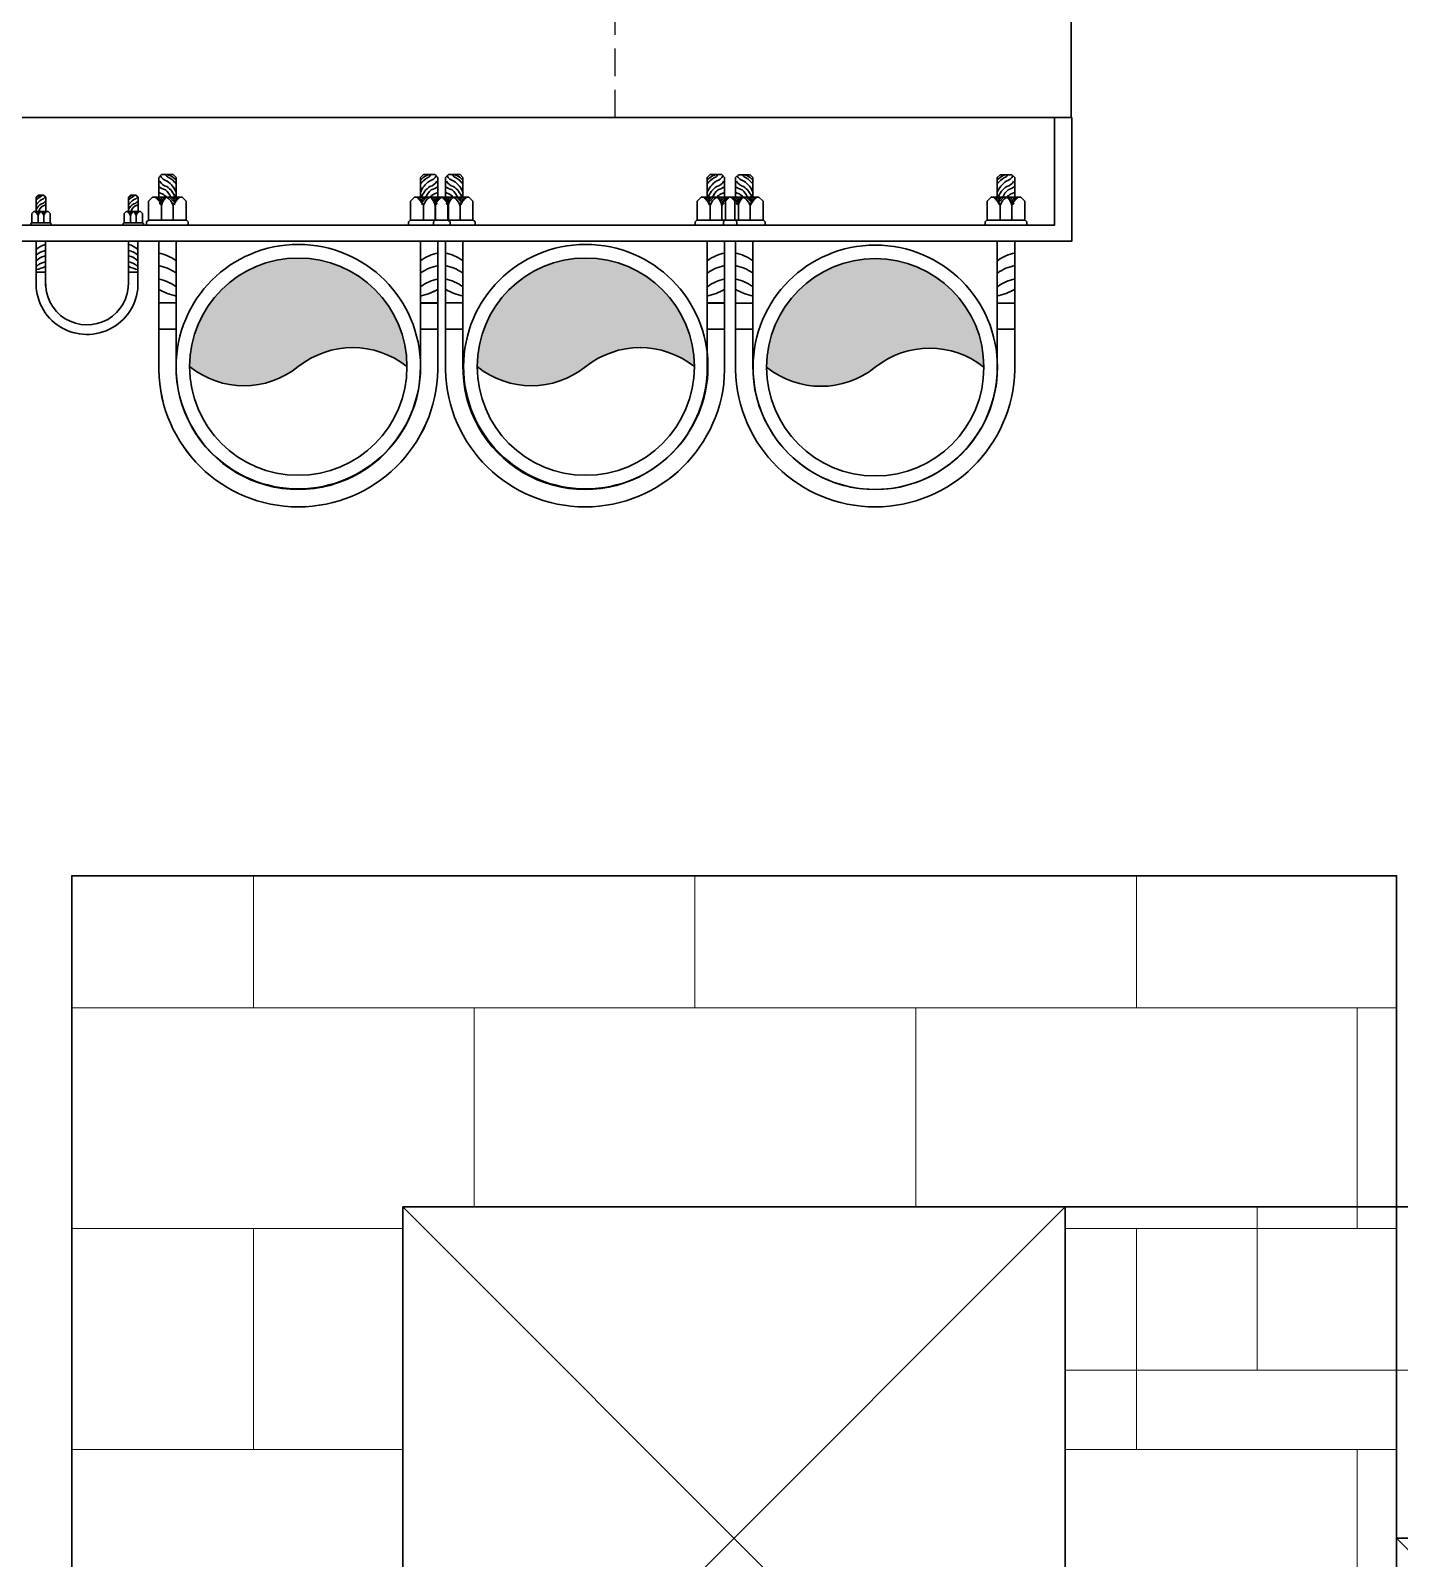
# Model space of a CAD drawing. Header units: millimetres. Extents: x 27934 to 36193, y -8056 to 1263.
# Drawn here: x 34447 to 35077, y -3505 to -2802 of the extents above; entities that cross this region are included whole.
import ezdxf

# ---------------------------------------------------------------- set-up
doc = ezdxf.new("R2010")
doc.units = ezdxf.units.MM
doc.header["$MEASUREMENT"] = 0
doc.linetypes.add('X-Type B1_lower NEW$0$HIDDENX2', pattern=[19.049999999999997, 12.7, -6.349999999999997])
for name, color, linetype in [('_ResiFSI', 190, 'Continuous'), ('BEAM', 7, 'X-Type B1_lower NEW$0$HIDDENX2'), ('WWP', 92, 'Continuous')]:
    doc.layers.add(name, color=color, linetype=linetype)
for name, color, linetype, lineweight in [('column no.', 183, 'Continuous', 13), ('SH - ANGLE SUPPORT', 7, 'Continuous', 30), ('SH - RWP', 150, 'Continuous', 0), ('SH- SWP', 1, 'Continuous', 15), ('SWP', 1, 'Continuous', 15), ('WALL', 8, 'Continuous', 30), ('WALL A', 7, 'Continuous', 5)]:
    doc.layers.add(name, color=color, linetype=linetype, lineweight=lineweight)

# ---------------------------------------------------------------- blocks, each defined once
blk = doc.blocks.new('*X189')
at = {"color": 0}
for p, q in [((113.6040440224238, 341.4692042597887), (113.7240518539459, 341.5892120913109)), ((113.7279130090329, 341.4162965511011), (114.3176786467903, 342.0060621888587)), ((113.8423566890578, 341.3539635358294), (114.318169125598, 341.8297759723697)), ((113.9481308900426, 341.2829610415177), (114.3186596044057, 341.6534897558808)), ((114.0456951115147, 341.2037485676931), (114.3191500832134, 341.4772035393919)), ((114.1352787081868, 341.1165554690687), (114.3196405620211, 341.3009173229029)), ((114.2169109186877, 341.0214109842728), (114.3201310408288, 341.1246311064139)), ((114.2904245531791, 340.9181479234677), (114.3206215196365, 340.948344889925))]:
    blk.add_line(p, q, dxfattribs=at)
blk = doc.blocks.new('TRETERTER')
at = {"layer": 'SH - ANGLE SUPPORT'}
for p, q in [((154088.2383558538, -180740.726297461), (154088.2383558539, -180743.092725369)), ((154088.5583558538, -180740.8020783689), (154088.5583558538, -180743.092725369)), ((154093.0576214922, -180740.8020783689), (154093.0576214922, -180743.092725369)), ((154093.3776214922, -180740.726297461), (154093.3776214921, -180743.092725369)), ((154088.2383558539, -180741.4749398155), (154088.5583558538, -180741.4749398155)), ((154088.2383558538, -180741.4749398155), (154088.5583558538, -180741.4749398155)), ((154093.3776214922, -180741.4749398155), (154093.0576214922, -180741.4749398155)), ((154088.5679740966, -180741.9560694411), (154088.2479740966, -180741.9560694411)), ((154088.5679740966, -180741.9560694411), (154088.2479740966, -180741.9560694411)), ((154093.0480032494, -180741.9560694411), (154093.3680032494, -180741.9560694411)), ((154088.0146912152, -180743.3876655076), (154088.0146912152, -180743.4481062724)), ((154088.7820204926, -180743.3876655076), (154088.7820204926, -180743.4481062725)), ((154092.8341866853, -180743.3876655076), (154092.8341866853, -180743.4481062725)), ((154093.6015159626, -180743.3876655076), (154093.6015159626, -180743.4481062724)), ((154088.0146912152, -180743.4481062724), (154088.0473777703, -180743.4807928276)), ((154088.7493339375, -180743.4807928276), (154088.0473777703, -180743.4807928276)), ((154088.0519421432, -180743.485675342), (154088.0519421432, -180743.8281904769)), ((154088.2905710474, -180743.4807928276), (154088.2905710474, -180743.7509832641)), ((154088.5058219783, -180743.751563047), (154088.5058219783, -180743.4807928276)), ((154088.7820204926, -180743.4481062725), (154088.744451423, -180743.485675342)), ((154088.744451423, -180743.485675342), (154088.744451423, -180743.8281904769)), ((154092.8341866853, -180743.4481062725), (154092.8717557548, -180743.485675342)), ((154092.8668732404, -180743.4807928276), (154093.5688294075, -180743.4807928276)), ((154092.8717557548, -180743.485675342), (154092.8717557548, -180743.8281904769)), ((154093.1103851995, -180743.751563047), (154093.1103851995, -180743.4807928276)), ((154093.3256361304, -180743.4807928276), (154093.3256361304, -180743.7509832641)), ((154093.5642650347, -180743.485675342), (154093.5642650347, -180743.8281904769)), ((154093.6015159626, -180743.4481062724), (154093.5688294075, -180743.4807928276)), ((154088.0519421432, -180743.8281904769), (154088.1264439992, -180743.9026923329)), ((154088.669949567, -180743.9026923329), (154088.1264439992, -180743.9026923329)), ((154088.2381967832, -180744.2663516937), (154088.2381967832, -180743.9026923329)), ((154088.5581967831, -180744.2663159005), (154088.5581967831, -180743.9026923329)), ((154088.744451423, -180743.8281904769), (154088.669949567, -180743.9026923329)), ((154092.8717557548, -180743.8281904769), (154092.9462576108, -180743.9026923329)), ((154092.9462576108, -180743.9026923329), (154093.4897631787, -180743.9026923329)), ((154093.0580103947, -180744.2663159005), (154093.0580103947, -180743.9026923329)), ((154093.3780103947, -180744.2663516937), (154093.3780103947, -180743.9026923329)), ((154093.5642650347, -180743.8281904769), (154093.4897631787, -180743.9026923329)), ((154088.2381609899, -180744.2663159005), (154088.2907837972, -180744.3189387078)), ((154088.5055739758, -180744.3189387078), (154088.2907837972, -180744.3189387078)), ((154088.5581967831, -180744.2663159005), (154088.5055739758, -180744.3189387078)), ((154093.0580103947, -180744.2663159005), (154093.1106332021, -180744.3189387078)), ((154093.1106332021, -180744.3189387078), (154093.3254233806, -180744.3189387078)), ((154093.378046188, -180744.2663159005), (154093.3254233806, -180744.3189387078))]:
    blk.add_line(p, q, dxfattribs=at)
at = {"layer": 'SH - ANGLE SUPPORT', "lineweight": 30, "ltscale": 30}
for centre, radius, start, end in [((154090.8079886731, -180740.7727785455), 2.570053173803585, 1.03628795968503, 178.9637120403146), ((154090.807988673, -180740.7727253719), 2.249999999973498, 359.1086964157733, 181.0351236707968)]:
    blk.add_arc(centre, radius, start, end, dxfattribs=at)
at = {"layer": 'SH - ANGLE SUPPORT', "extrusion": (0, 0, -1)}
for centre, major_axis, ratio, start_param, end_param in [((154088.0973403725, -180741.6298041989), (0.549993854861411, -0.549993854861411), 0.9999999996759106, 0.1632660789177474, 0.6092701062911134), ((154088.0973403725, -180741.6298041989), (0.549993854861411, -0.549993854861411), 0.9999999996759106, 0.1632660789177474, 0.6092701062911134), ((154088.7781559923, -180743.1199703323), (0.7483036439644577, -0.7483036439644576), 0.9999999996438161, 3.391710508016508, 3.722963248035298), ((154088.7781559922, -180743.1199703323), (0.7483036439644577, -0.7483036439644576), 0.9999999996438161, 3.391710508016508, 3.722963248035298), ((154089.1064153004, -180743.0369008109), (0.674373949063994, -0.674373949063993), 0.9999995311078937, 3.304858807647168, 3.314800786626883), ((154089.1064153003, -180743.0369008109), (0.674373949063994, -0.674373949063993), 0.9999995311078937, 3.304858807647168, 3.314800786626883), ((154088.0973403725, -180741.8779424272), (0.549993854861411, -0.549993854861411), 0.9999999996759106, 0.1632660789177474, 0.6092701062911134), ((154088.0973403725, -180741.8779424272), (0.549993854861411, -0.549993854861411), 0.9999999996759106, 0.1632660789177474, 0.6092701062911134), ((154089.1064153004, -180743.2850390393), (0.6743742929851421, 0.6743742929851421), 0.9999995182274329, 4.875654981974259, 4.885596952032631), ((154089.1064153003, -180743.2850390393), (0.6743742929851421, 0.6743742929851421), 0.9999995182274329, 4.875654981974259, 4.885596952032631), ((154088.0973403725, -180742.1095377948), (0.5499938549968599, 0.5499938549968602), 0.9999999998192924, 1.734062405631684, 2.180066432849109), ((154088.0973403725, -180742.1095377948), (0.5499938549968599, 0.5499938549968602), 0.9999999998192924, 1.734062405631684, 2.180066432849109), ((154089.1064153004, -180743.5166344069), (0.6743742929851421, 0.6743742929851421), 0.9999995182274329, 4.875654981974259, 4.885596952032631), ((154089.1064153003, -180743.5166344069), (0.6743742929851421, 0.6743742929851421), 0.9999995182274329, 4.875654981974259, 4.885596952032631), ((154092.8610686471, -180743.6788267255), (0.1836427452739943, 0.1836427452739944), 0.9999999999368011, 1.061026314300614, 1.819612572087615), ((154093.485176205, -180743.7297032396), (0.3174102309503291, 0.3174102309503292), 0.9999999999057578, 2.957247137292501, 3.531377346265892), ((154093.3608829634, -180743.6788267255), (0.1836427452988981, -0.1836427452988981), 0.9999999997967158, 1.317026384534139, 2.080566339229509), ((154093.4870217504, -180743.7747725207), (0.2498462547944095, 0.2498462547944096), 0.9999999997529782, 3.071035399997783, 3.556541279237201), ((154093.5780428873, -180743.5310681782), (0.3609602734330845, -0.3609602734330845), 0.9999999985248336, 1.329768372018399, 1.54079884775981), ((154093.1044032743, -180743.7212493186), (0.1574100662167231, -0.1574100662167231), 0.9999999999492623, -0.658116682002386, 0.1674448601525973), ((154093.2678807446, -180744.2046219231), (0.1705916076496874, 0.1705916076496874), 0.9999999997602936, 5.688778807250682, 5.971833700119642), ((154093.5751210993, -180743.6788267255), (0.1836427452739944, -0.1836427452739943), 0.9999999999368007, 1.321980081502176, 2.080566339289176), ((154093.4783976269, -180743.8268833413), (0.32020012842279, 0.3202001284227902), 0.9999999999894765, 2.954778906716736, 3.562597790718143), ((154093.4557501832, -180743.8303758868), (0.3609602731301515, -0.3609602731301514), 0.9999999993591623, 1.329768371849386, 1.678717008354283), ((154093.4324432741, -180743.8692472036), (0.3609602733034911, -0.3609602733034911), 0.9999999989039782, 1.329768371954896, 1.608853964501181), ((154093.1797692787, -180744.3866108441), (0.1348098848379323, -0.1348098848379323), 0.999999999983239, 4.157022774639242, 5.034816392521291), ((154093.1878794685, -180744.2849772298), (0.1344147606365146, 0.1344147606365146), 0.9999999999432047, 5.728383428853866, 6.607487426847042), ((154093.2096133056, -180744.2784771019), (0.1705916076887822, 0.1705916076887826), 0.9999999996600234, 5.688778807204156, 6.270402491439438), ((154093.1222811314, -180744.5428009485), (0.1705916081115296, -0.1705916081115296), 0.9999999983057128, 4.117982481353084, 4.309006795747404), ((154093.1574576341, -180744.360813476), (0.0704988428573968, 0.0704988428573968), 0.9999999987001684, 5.845023447389594, 6.635131607982422)]:
    blk.add_ellipse(centre, major_axis=major_axis, ratio=ratio, start_param=start_param, end_param=end_param, dxfattribs=at)
at = {"layer": 'SH - ANGLE SUPPORT'}
for centre, major_axis, ratio, start_param, end_param in [((154092.8378213538, -180743.1199703323), (-0.7483036439644577, -0.7483036439644576), 0.9999999996438161, 3.391710508016508, 3.722963248035298), ((154092.5095620457, -180743.0369008109), (-0.674373949063994, -0.674373949063993), 0.9999995311078937, 3.304858807647168, 3.314800786626883), ((154093.5186369735, -180741.6298041989), (-0.549993854861411, -0.549993854861411), 0.9999999996759106, 0.1632660789177474, 0.6092701062911134), ((154092.5095620457, -180743.2850390393), (-0.6743742929851421, 0.6743742929851421), 0.9999995182274329, 4.875654981974259, 4.885596952032631), ((154093.5186369735, -180741.8779424272), (-0.549993854861411, -0.549993854861411), 0.9999999996759106, 0.1632660789177474, 0.6092701062911134), ((154092.5095620457, -180743.5166344069), (-0.6743742929851421, 0.6743742929851421), 0.9999995182274329, 4.875654981974259, 4.885596952032631), ((154093.5186369735, -180742.1095377948), (-0.5499938549968599, 0.5499938549968602), 0.9999999998192924, 1.734062405631684, 2.180066432849109), ((154088.0410860786, -180743.6788267255), (-0.1836427452739944, -0.1836427452739943), 0.9999999999368007, 1.321980081502176, 2.080566339289176), ((154088.3483264333, -180744.2046219231), (-0.1705916076496874, 0.1705916076496874), 0.9999999997602936, 5.688778807250682, 5.971833700119642), ((154088.5118039035, -180743.7212493186), (-0.1574100662167231, -0.1574100662167231), 0.9999999999492623, -0.658116682002386, 0.1674448601525973), ((154088.0381642906, -180743.5310681782), (-0.3609602734330845, -0.3609602734330845), 0.9999999985248336, 1.329768372018399, 1.54079884775981), ((154088.1291854274, -180743.7747725207), (-0.2498462547944095, 0.2498462547944096), 0.9999999997529782, 3.071035399997783, 3.556541279237201), ((154088.1310309728, -180743.7297032396), (-0.3174102309503291, 0.3174102309503292), 0.9999999999057578, 2.957247137292501, 3.531377346265892), ((154088.2553242145, -180743.6788267255), (-0.1836427452988981, -0.1836427452988981), 0.9999999997967158, 1.317026384534139, 2.080566339229509), ((154088.7551385307, -180743.6788267255), (-0.1836427452739943, 0.1836427452739944), 0.9999999999368011, 1.061026314300614, 1.819612572087615), ((154088.4065938722, -180744.2784771019), (-0.1705916076887824, 0.1705916076887824), 0.9999999996600234, 5.688778807204156, 6.270402491439438), ((154088.4283277093, -180744.2849772298), (-0.1344147606365146, 0.1344147606365146), 0.9999999999432047, 5.728383428853866, 6.607487426847042), ((154088.4364378992, -180744.3866108441), (-0.1348098848379323, -0.1348098848379323), 0.999999999983239, 4.157022774639242, 5.034816392521291), ((154088.137809551, -180743.8268833413), (-0.32020012842279, 0.3202001284227902), 0.9999999999894765, 2.954778906716736, 3.562597790718143), ((154088.1604569947, -180743.8303758868), (-0.3609602731301515, -0.3609602731301514), 0.9999999993591623, 1.329768371849386, 1.678717008354283), ((154088.1837639037, -180743.8692472036), (-0.3609602733034911, -0.3609602733034911), 0.9999999989039782, 1.329768371954896, 1.608853964501181), ((154088.4587495438, -180744.360813476), (-0.0704988428573968, 0.0704988428573968), 0.9999999987001684, 5.845023447389594, 6.635131607982422), ((154088.4939260465, -180744.5428009485), (-0.1705916081115296, -0.1705916081115296), 0.9999999983057128, 4.117982481353084, 4.309006795747404)]:
    blk.add_ellipse(centre, major_axis=major_axis, ratio=ratio, start_param=start_param, end_param=end_param, dxfattribs=at)
at = {"layer": 'SH - ANGLE SUPPORT', "extrusion": (0, 0, -1)}
for p, xscale, yscale, zscale, rotation in [((-154151.8712259772, -180722.6099049028), 0.1862546400225255, 0.1862546400225255, -0.1862546400003328, 270), ((-154152.1389861881, -180722.6104846857), 0.1862546400225255, 0.1862546400225255, -0.1862546400003328, 270), ((-154029.4772209898, -180722.6104846857), -0.1862546400225255, 0.1862546399643179, -0.1862546400225255, 90), ((-154029.7449812007, -180722.6099049028), -0.1862546400225255, 0.1862546399643179, -0.1862546400225255, 90)]:
    blk.add_blockref('*X189', p, dxfattribs=dict(at, xscale=xscale, yscale=yscale, zscale=zscale, rotation=rotation))
blk = doc.blocks.new('A$C193A5146')
at = {"layer": 'SH- SWP', "lineweight": 30}
h = blk.add_hatch(color=256, dxfattribs=at)
edge = h.paths.add_edge_path()
edge.add_ellipse((-1, 1.249929575773421), major_axis=(-1.131884257421873, 1.131884257421873), ratio=1, start_angle=96.33861705339172, end_angle=173.6613829466091, ccw=False)
edge.add_ellipse((0, 0), major_axis=(1.414213562374951, 1.414213562374951), ratio=0.999999999997374, start_angle=-44.99999999999898, end_angle=135, ccw=False)
edge.add_ellipse((1, -1.249929575773421), major_axis=(1.131884257421873, 1.131884257421873), ratio=1, start_angle=6.338617053391652, end_angle=83.6613829466083)
for radius in [2.25, 2]:
    blk.add_circle((0, 0), radius, dxfattribs=at)
for centre, start, end in [((1, -1.249929575773421), 51.33861705367174, 128.6613829463282), ((-1, 1.249929575773421), 231.3386170536718, 308.6613829463283)]:
    blk.add_arc(centre, 1.600726067880088, start, end, dxfattribs=at)
blk = doc.blocks.new('A$C719F7D19')
at = {"layer": 'SH - RWP', "lineweight": 30}
h = blk.add_hatch(color=256, dxfattribs=at)
edge = h.paths.add_edge_path()
edge.add_ellipse((1.000005530266204, 1.24992515130725), major_axis=(1.131889265387935, 1.13187924943365), ratio=1, start_angle=186.3386170533909, end_angle=263.6613829466083)
edge.add_ellipse((1.45519e-11, 0), major_axis=(-1.414207305229119, 1.414219819493097), ratio=0.999999999997374, start_angle=225, end_angle=404.999999999999)
edge.add_ellipse((-1.000005530237102, -1.24992515130725), major_axis=(-1.13187924943365, 1.131889265387935), ratio=1, start_angle=276.3386170533917, end_angle=353.66138294660834, ccw=False)
for radius in [2.25, 2]:
    blk.add_circle((1.45519e-11, 0), radius, dxfattribs=at)
for centre, start, end in [((-1.000005530237102, -1.24992515130725), 51.33836355091728, 128.6611294434435), ((1.000005530266204, 1.24992515130725), 231.3383635509173, 308.6611294434437)]:
    blk.add_arc(centre, 1.600726067880088, start, end, dxfattribs=at)
blk = doc.blocks.new('TRT4GGTRE')
at = {"layer": 'SH - ANGLE SUPPORT'}
for p, q in [((154081.540486655, -180740.7262974611), (154081.540486655, -180743.092725369)), ((154081.8604866549, -180740.802078369), (154081.8604866549, -180743.092725369)), ((154086.3597522933, -180740.802078369), (154086.3597522933, -180743.092725369)), ((154086.6797522933, -180740.7262974611), (154086.6797522933, -180743.092725369)), ((154081.540486655, -180741.4749398156), (154081.8604866549, -180741.4749398156)), ((154086.6797522932, -180741.4749398156), (154086.3597522933, -180741.4749398156)), ((154086.6797522933, -180741.4749398156), (154086.3597522933, -180741.4749398156)), ((154081.8701048977, -180741.9560694413), (154081.5501048977, -180741.9560694413)), ((154086.3501340505, -180741.9560694413), (154086.6701340505, -180741.9560694413)), ((154086.3501340506, -180741.9560694413), (154086.6701340505, -180741.9560694413)), ((154081.3165921845, -180743.3876655077), (154081.3165921845, -180743.4481062725)), ((154082.0839214619, -180743.3876655077), (154082.0839214619, -180743.4481062725)), ((154086.1360876546, -180743.3876655077), (154086.1360876546, -180743.4481062725)), ((154086.9034169319, -180743.3876655077), (154086.9034169319, -180743.4481062725)), ((154081.3165921845, -180743.4481062725), (154081.3492787396, -180743.4807928277)), ((154082.0512349068, -180743.4807928277), (154081.3492787396, -180743.4807928277)), ((154081.3538431125, -180743.4856753421), (154081.3538431125, -180743.828190477)), ((154081.5924720167, -180743.4807928277), (154081.5924720167, -180743.7509832642)), ((154081.8077229476, -180743.7515630471), (154081.8077229476, -180743.4807928277)), ((154082.0839214619, -180743.4481062725), (154082.0463523924, -180743.4856753421)), ((154082.0463523924, -180743.4856753421), (154082.0463523924, -180743.828190477)), ((154086.1360876546, -180743.4481062725), (154086.1736567241, -180743.4856753421)), ((154086.1687742097, -180743.4807928277), (154086.8707303768, -180743.4807928277)), ((154086.1736567241, -180743.4856753421), (154086.1736567241, -180743.828190477)), ((154086.4122861688, -180743.7515630471), (154086.4122861688, -180743.4807928277)), ((154086.6275370997, -180743.4807928277), (154086.6275370997, -180743.7509832642)), ((154086.866166004, -180743.4856753421), (154086.866166004, -180743.828190477)), ((154086.9034169319, -180743.4481062725), (154086.8707303768, -180743.4807928277)), ((154081.3538431125, -180743.828190477), (154081.4283449685, -180743.902692333)), ((154081.9718505363, -180743.902692333), (154081.4283449685, -180743.902692333)), ((154081.5400977525, -180744.2663516938), (154081.5400977525, -180743.902692333)), ((154081.8600977524, -180744.2663159005), (154081.8600977524, -180743.902692333)), ((154082.0463523924, -180743.828190477), (154081.9718505363, -180743.902692333)), ((154086.1736567241, -180743.828190477), (154086.2481585801, -180743.902692333)), ((154086.2481585801, -180743.902692333), (154086.791664148, -180743.902692333)), ((154086.359911364, -180744.2663159005), (154086.359911364, -180743.902692333)), ((154086.679911364, -180744.2663516938), (154086.679911364, -180743.902692333)), ((154086.866166004, -180743.828190477), (154086.791664148, -180743.902692333)), ((154081.5400619592, -180744.2663159005), (154081.5926847665, -180744.3189387079)), ((154081.8074749451, -180744.3189387079), (154081.5926847665, -180744.3189387079)), ((154081.8600977524, -180744.2663159005), (154081.8074749451, -180744.3189387079)), ((154086.359911364, -180744.2663159005), (154086.4125341714, -180744.3189387079)), ((154086.4125341714, -180744.3189387079), (154086.6273243499, -180744.3189387079)), ((154086.6799471572, -180744.2663159005), (154086.6273243499, -180744.3189387079))]:
    blk.add_line(p, q, dxfattribs=at)
at = {"layer": 'SH - ANGLE SUPPORT', "lineweight": 30, "ltscale": 30}
for centre, radius, start, end in [((154084.1101194741, -180740.7727785457), 2.570053173803585, 1.03628795968503, 178.9637120403146), ((154084.1101194742, -180740.772725372), 2.249999999973498, 358.9648763292033, 180.8913035842266)]:
    blk.add_arc(centre, radius, start, end, dxfattribs=at)
at = {"layer": 'SH - ANGLE SUPPORT', "extrusion": (0, 0, -1)}
for centre, major_axis, ratio, start_param, end_param in [((154081.3994711736, -180741.6298041989), (0.549993854861411, -0.549993854861411), 0.9999999996759106, 0.1632660789177474, 0.6092701062911134), ((154082.0802867934, -180743.1199703323), (0.7483036439644577, -0.7483036439644576), 0.9999999996438161, 3.391710508016508, 3.722963248035298), ((154082.4085461014, -180743.036900811), (0.674373949063994, -0.674373949063993), 0.9999995311078937, 3.304858807647168, 3.314800786626883), ((154081.3994711736, -180741.8779424273), (0.549993854861411, -0.549993854861411), 0.9999999996759106, 0.1632660789177474, 0.6092701062911134), ((154082.4085461014, -180743.2850390394), (0.6743742929851421, 0.6743742929851421), 0.9999995182274329, 4.875654981974259, 4.885596952032631), ((154081.3994711736, -180742.1095377948), (0.5499938549968599, 0.5499938549968602), 0.9999999998192924, 1.734062405631684, 2.180066432849109), ((154082.4085461014, -180743.5166344069), (0.6743742929851421, 0.6743742929851421), 0.9999995182274329, 4.875654981974259, 4.885596952032631), ((154086.1629696164, -180743.6788267256), (0.1836427452739943, 0.1836427452739944), 0.9999999999368011, 1.061026314300614, 1.819612572087615), ((154086.7870771743, -180743.7297032397), (0.3174102309503291, 0.3174102309503292), 0.9999999999057578, 2.957247137292501, 3.531377346265892), ((154086.6627839327, -180743.6788267256), (0.1836427452988981, -0.1836427452988981), 0.9999999997967158, 1.317026384534139, 2.080566339229509), ((154086.7889227197, -180743.7747725208), (0.2498462547944095, 0.2498462547944096), 0.9999999997529782, 3.071035399997783, 3.556541279237201), ((154086.8799438566, -180743.5310681783), (0.3609602734330845, -0.3609602734330845), 0.9999999985248336, 1.329768372018399, 1.54079884775981), ((154086.4063042436, -180743.7212493187), (0.1574100662167231, -0.1574100662167231), 0.9999999999492623, -0.658116682002386, 0.1674448601525973), ((154086.5697817139, -180744.2046219232), (0.1705916076496874, 0.1705916076496874), 0.9999999997602936, 5.688778807250682, 5.971833700119642), ((154086.8770220686, -180743.6788267256), (0.1836427452739944, -0.1836427452739943), 0.9999999999368007, 1.321980081502176, 2.080566339289176), ((154086.7802985962, -180743.8268833415), (0.32020012842279, 0.3202001284227902), 0.9999999999894765, 2.954778906716736, 3.562597790718143), ((154086.7576511525, -180743.8303758869), (0.3609602731301515, -0.3609602731301514), 0.9999999993591623, 1.329768371849386, 1.678717008354283), ((154086.7343442434, -180743.8692472037), (0.3609602733034911, -0.3609602733034911), 0.9999999989039782, 1.329768371954896, 1.608853964501181), ((154086.481670248, -180744.3866108442), (0.1348098848379323, -0.1348098848379323), 0.999999999983239, 4.157022774639242, 5.034816392521291), ((154086.4897804378, -180744.2849772299), (0.1344147606365146, 0.1344147606365146), 0.9999999999432047, 5.728383428853866, 6.607487426847042), ((154086.5115142749, -180744.278477102), (0.1705916076887824, 0.1705916076887824), 0.9999999996600234, 5.688778807204156, 6.270402491439438), ((154086.4241821007, -180744.5428009486), (0.1705916081115296, -0.1705916081115296), 0.9999999983057128, 4.117982481353084, 4.309006795747404), ((154086.4593586034, -180744.3608134762), (0.0704988428573968, 0.0704988428573968), 0.9999999987001684, 5.845023447389594, 6.635131607982422)]:
    blk.add_ellipse(centre, major_axis=major_axis, ratio=ratio, start_param=start_param, end_param=end_param, dxfattribs=at)
at = {"layer": 'SH - ANGLE SUPPORT'}
for centre, major_axis, ratio, start_param, end_param in [((154086.1399521548, -180743.1199703323), (-0.7483036439644577, -0.7483036439644576), 0.9999999996438161, 3.391710508016508, 3.722963248035298), ((154086.1399521549, -180743.1199703323), (-0.7483036439644577, -0.7483036439644576), 0.9999999996438161, 3.391710508016508, 3.722963248035298), ((154085.8116928468, -180743.036900811), (-0.674373949063994, -0.674373949063993), 0.9999995311078937, 3.304858807647168, 3.314800786626883), ((154085.8116928468, -180743.036900811), (-0.674373949063994, -0.674373949063993), 0.9999995311078937, 3.304858807647168, 3.314800786626883), ((154086.8207677746, -180741.6298041989), (-0.549993854861411, -0.549993854861411), 0.9999999996759106, 0.1632660789177474, 0.6092701062911134), ((154086.8207677747, -180741.6298041989), (-0.549993854861411, -0.549993854861411), 0.9999999996759106, 0.1632660789177474, 0.6092701062911134), ((154085.8116928468, -180743.2850390394), (-0.6743742929851421, 0.6743742929851421), 0.9999995182274329, 4.875654981974259, 4.885596952032631), ((154085.8116928468, -180743.2850390394), (-0.6743742929851421, 0.6743742929851421), 0.9999995182274329, 4.875654981974259, 4.885596952032631), ((154086.8207677746, -180741.8779424273), (-0.549993854861411, -0.549993854861411), 0.9999999996759106, 0.1632660789177474, 0.6092701062911134), ((154086.8207677747, -180741.8779424273), (-0.549993854861411, -0.549993854861411), 0.9999999996759106, 0.1632660789177474, 0.6092701062911134), ((154085.8116928468, -180743.5166344069), (-0.6743742929851421, 0.6743742929851421), 0.9999995182274329, 4.875654981974259, 4.885596952032631), ((154085.8116928468, -180743.5166344069), (-0.6743742929851421, 0.6743742929851421), 0.9999995182274329, 4.875654981974259, 4.885596952032631), ((154086.8207677746, -180742.1095377948), (-0.5499938549968599, 0.5499938549968602), 0.9999999998192924, 1.734062405631684, 2.180066432849109), ((154086.8207677747, -180742.1095377948), (-0.5499938549968599, 0.5499938549968602), 0.9999999998192924, 1.734062405631684, 2.180066432849109), ((154081.3429870478, -180743.6788267256), (-0.1836427452739944, -0.1836427452739943), 0.9999999999368007, 1.321980081502176, 2.080566339289176), ((154081.6502274026, -180744.2046219232), (-0.1705916076496874, 0.1705916076496874), 0.9999999997602936, 5.688778807250682, 5.971833700119642), ((154081.8137048728, -180743.7212493187), (-0.1574100662167231, -0.1574100662167231), 0.9999999999492623, -0.658116682002386, 0.1674448601525973), ((154081.3400652599, -180743.5310681783), (-0.3609602734330845, -0.3609602734330845), 0.9999999985248336, 1.329768372018399, 1.54079884775981), ((154081.4310863967, -180743.7747725208), (-0.2498462547944095, 0.2498462547944096), 0.9999999997529782, 3.071035399997783, 3.556541279237201), ((154081.4329319422, -180743.7297032397), (-0.3174102309503291, 0.3174102309503292), 0.9999999999057578, 2.957247137292501, 3.531377346265892), ((154081.5572251838, -180743.6788267256), (-0.1836427452988981, -0.1836427452988981), 0.9999999997967158, 1.317026384534139, 2.080566339229509), ((154082.0570395, -180743.6788267256), (-0.1836427452739943, 0.1836427452739944), 0.9999999999368011, 1.061026314300614, 1.819612572087615), ((154081.7084948415, -180744.278477102), (-0.1705916076887822, 0.1705916076887826), 0.9999999996600234, 5.688778807204156, 6.270402491439438), ((154081.7302286786, -180744.2849772299), (-0.1344147606365146, 0.1344147606365146), 0.9999999999432047, 5.728383428853866, 6.607487426847042), ((154081.7383388685, -180744.3866108442), (-0.1348098848379323, -0.1348098848379323), 0.999999999983239, 4.157022774639242, 5.034816392521291), ((154081.4397105203, -180743.8268833415), (-0.32020012842279, 0.3202001284227902), 0.9999999999894765, 2.954778906716736, 3.562597790718143), ((154081.462357964, -180743.8303758869), (-0.3609602731301515, -0.3609602731301514), 0.9999999993591623, 1.329768371849386, 1.678717008354283), ((154081.485664873, -180743.8692472037), (-0.3609602733034911, -0.3609602733034911), 0.9999999989039782, 1.329768371954896, 1.608853964501181), ((154081.760650513, -180744.3608134762), (-0.0704988428573968, 0.0704988428573968), 0.9999999987001684, 5.845023447389594, 6.635131607982422), ((154081.7958270158, -180744.5428009486), (-0.1705916081115296, -0.1705916081115296), 0.9999999983057128, 4.117982481353084, 4.309006795747404)]:
    blk.add_ellipse(centre, major_axis=major_axis, ratio=ratio, start_param=start_param, end_param=end_param, dxfattribs=at)
at = {"layer": 'SH - ANGLE SUPPORT', "extrusion": (0, 0, -1), "yscale": 0.1862546400225255, "zscale": -0.1862546400225255}
for p, xscale, rotation in [((-154145.1731269465, -180722.6099049029), 0.1862546400225255, 270), ((-154145.4408871574, -180722.6104846858), 0.1862546400225255, 270), ((-154022.779121959, -180722.6104846858), -0.1862546400225255, 90), ((-154023.04688217, -180722.6099049029), -0.1862546400225255, 90)]:
    blk.add_blockref('*X189', p, dxfattribs=dict(at, xscale=xscale, rotation=rotation))
blk = doc.blocks.new('VENT')
at = {"layer": 'SH- SWP', "lineweight": 30}
h = blk.add_hatch(color=42, dxfattribs=at)
edge = h.paths.add_edge_path()
edge.add_ellipse((-31631827.04760718, -21509700.43581951), major_axis=(-28.29723170380106, 28.29698116673808), ratio=1, start_angle=96.33861705339172, end_angle=173.6613829466092, ccw=False)
edge.add_ellipse((-31631802.04746885, -21509731.68394823), major_axis=(35.35518254438815, 35.35549557366653), ratio=0.999999999997374, start_angle=-44.99999999999898, end_angle=135, ccw=False)
edge.add_ellipse((-31631777.04733053, -21509762.93207695), major_axis=(28.29698116673808, 28.29723170380106), ratio=1, start_angle=6.338617053391652, end_angle=83.6613829466083)
at = {"layer": 'SH- SWP', "color": 42, "lineweight": 30}
for radius in [56.25, 50]:
    blk.add_circle((-31631802.04746885, -21509731.68394823), radius, dxfattribs=at)
for centre, start, end in [((-31631777.04733053, -21509762.93207695), 51.33887069849794, 128.6616365902793), ((-31631827.04760718, -21509700.43581951), 231.3388706984979, 308.6616365902793)]:
    blk.add_arc(centre, 40.01815169700221, start, end, dxfattribs=at)
blk = doc.blocks.new('IC 1')
at = {"layer": 'SWP', "lineweight": 15, "ltscale": 30}
h = blk.add_hatch(dxfattribs=at)
h.set_pattern_fill('AR-B816', color=9, scale=6.000607146966712, style=0)
h.set_pattern_definition([(179.999999999925, (376164.1073075047, 227652.4805268024), (5.2382e-12, 4.000404764649728), []), (90, (376164.1073075047, 227652.4805268024), (4.000404764654966, 4.000404764644491), [4.000404764649728, -4.000404764649728])])
h.paths.add_polyline_path([(376179.1088253719, 227667.4820446698), (376179.1088253719, 227637.4790089349), (376149.105789637, 227637.479008935), (376149.1057896372, 227667.4820446698)])
h.paths.add_polyline_path([(376155.1063967842, 227661.4814375228), (376155.1063967842, 227643.479616082), (376173.108218225, 227643.479616082), (376173.108218225, 227661.4814375228)], flags=16)
at = {"layer": 'SWP', "linetype": 'Continuous', "lineweight": 30, "ltscale": 30}
blk.add_line((376173.108218225, 227643.479616082), (376155.1063967842, 227661.4814375228), dxfattribs=at)
for points in [[(376179.1088253719, 227667.4820446698), (376149.1057896372, 227667.4820446698), (376149.105789637, 227637.479008935), (376179.1088253719, 227637.4790089349)], [(376173.108218225, 227661.4814375228), (376155.1063967842, 227661.4814375228), (376155.1063967842, 227643.479616082), (376173.108218225, 227643.479616082)]]:
    blk.add_lwpolyline(points, close=True, dxfattribs=at)
blk = doc.blocks.new('GT 1')
at = {"layer": 'WWP', "lineweight": 15}
h = blk.add_hatch(dxfattribs=at)
h.set_pattern_fill('AR-B816', color=9, scale=0.5, style=0)
h.set_pattern_definition([(0, (0, 0), (0, 4), []), (90, (0, 0), (-3.999999999999998, 4), [4, -4])])
h.paths.add_polyline_path([(376155.106396784, 227649.4802232289), (376131.1039681962, 227649.480223229), (376131.1039681962, 227673.4826518168), (376155.1063967842, 227673.4826518168)])
h.paths.add_polyline_path([(376149.1057896372, 227667.4820446698), (376137.1045753433, 227667.4820446698), (376137.1045753433, 227655.4808303759), (376149.105789637, 227655.4808303759)], flags=16)
at = {"layer": 'WWP', "lineweight": 30}
for p, q in [((376149.105789637, 227655.4808303759), (376137.1045753433, 227667.4820446698)), ((376137.1045753433, 227655.4808303759), (376149.1057896372, 227667.4820446698))]:
    blk.add_line(p, q, dxfattribs=at)
for points in [[(376155.106396784, 227649.4802232289), (376155.1063967842, 227673.4826518168), (376131.1039681962, 227673.4826518168), (376131.1039681962, 227649.480223229)], [(376149.105789637, 227655.4808303759), (376149.1057896372, 227667.4820446698), (376137.1045753433, 227667.4820446698), (376137.1045753433, 227655.4808303759)]]:
    blk.add_lwpolyline(points, close=True, dxfattribs=at)
blk = doc.blocks.new('*X195')
at = {"color": 0}
for p, q in [((113.6040440224238, 341.4692042597887), (113.7240518539459, 341.5892120913109)), ((113.7279130090329, 341.4162965511011), (114.3176786467903, 342.0060621888587)), ((113.8423566890578, 341.3539635358294), (114.318169125598, 341.8297759723697)), ((113.9481308900426, 341.2829610415177), (114.3186596044057, 341.6534897558808)), ((114.0456951115147, 341.2037485676931), (114.3191500832134, 341.4772035393919)), ((114.1352787081868, 341.1165554690687), (114.3196405620211, 341.3009173229029)), ((114.2169109186877, 341.0214109842728), (114.3201310408288, 341.1246311064139)), ((114.2904245531791, 340.9181479234677), (114.3206215196365, 340.948344889925))]:
    blk.add_line(p, q, dxfattribs=at)
blk = doc.blocks.new('TERTT')
at = {"layer": 'SH - ANGLE SUPPORT'}
for p, q in [((-154750.420467085, -232320.1943425272), (-154748.750259829, -232318.5241352708)), ((-154750.420467085, -232320.1943425272), (-154750.420467085, -232331.7354736811)), ((-154744.4732597269, -232318.5241352708), (-154748.750259829, -232318.5241352708)), ((-154742.8030524705, -232320.1943425272), (-154744.4732597269, -232318.5241352708)), ((-154742.8030524705, -232320.1943425272), (-154742.8030524705, -232331.7354736811)), ((-154676.6582167816, -232320.1943425272), (-154674.9880095251, -232318.5241352708)), ((-154676.6582167816, -232320.1943425272), (-154676.6582167816, -232331.7354736811)), ((-154670.7110094231, -232318.5241352708), (-154674.9880095251, -232318.5241352708)), ((-154669.0408021671, -232320.1943425272), (-154670.7110094231, -232318.5241352708)), ((-154669.0408021671, -232320.1943425272), (-154669.0408021671, -232331.7354736811)), ((-154753.8617655253, -232333.3213571384), (-154752.285344775, -232331.7449363886)), ((-154753.855033815, -232340.5688002852), (-154753.855033815, -232333.3213571384)), ((-154740.7850479899, -232331.7449363886), (-154752.285344775, -232331.7449363886)), ((-154739.2086272401, -232333.3213571384), (-154740.7850479899, -232331.7449363886)), ((-154739.2086272401, -232340.5688002852), (-154739.2086272401, -232333.3213571384)), ((-154680.0995152219, -232333.3213571384), (-154678.5230944717, -232331.7449363886)), ((-154680.0995152219, -232340.5688002852), (-154680.0995152219, -232333.3213571384)), ((-154667.0227976865, -232331.7449363886), (-154678.5230944717, -232331.7449363886)), ((-154665.4463769367, -232333.3213571384), (-154667.0227976865, -232331.7449363886)), ((-154665.4463769367, -232340.5688002852), (-154665.4463769367, -232333.3213571384)), ((-154754.6499758999, -232341.3637423701), (-154753.855033815, -232340.5688002852)), ((-154754.6499758999, -232342.6426377025), (-154754.6499758999, -232341.3637423701)), ((-154739.1053157606, -232340.6721117651), (-154753.9583452945, -232340.6721117651)), ((-154748.8125012997, -232340.6721117651), (-154748.8125012997, -232334.9550218396)), ((-154744.2579029022, -232334.9427539329), (-154744.2579029022, -232340.6721117651)), ((-154738.4136851552, -232341.3637423701), (-154739.2086272401, -232340.5688002852)), ((-154738.4136851552, -232342.6426377025), (-154738.4136851552, -232341.3637423701)), ((-154680.8877255965, -232341.363742371), (-154680.1960949911, -232340.6721117651)), ((-154680.8877255965, -232342.6426377025), (-154680.8877255965, -232341.363742371)), ((-154665.3430654573, -232340.6721117651), (-154680.1960949911, -232340.6721117651)), ((-154675.0502509963, -232340.6721117651), (-154675.0502509963, -232334.9550218396)), ((-154670.4956525989, -232334.9427539329), (-154670.4956525989, -232340.6721117651)), ((-154664.6514348519, -232341.3637423701), (-154665.4463769367, -232340.5688002852)), ((-154664.6514348519, -232342.6426377025), (-154664.6514348519, -232341.3637423701)), ((-154750.3349210264, -232390.1788087162), (-154750.3349210264, -232355.4484466892)), ((-154742.7175064119, -232390.0797121385), (-154742.7175064119, -232355.4484466892)), ((-154676.5726707226, -232391.1349489485), (-154676.5726707231, -232355.4484466892)), ((-154668.9552561081, -232391.3493223157), (-154668.9552561081, -232355.4484466895)), ((-154750.3349210264, -232380.2297437084), (-154742.7175064126, -232380.2297437087)), ((-154668.9550548407, -232380.2297437084), (-154676.5724694552, -232380.2297437087))]:
    blk.add_line(p, q, dxfattribs=at)
for centre, radius, start, end in [((-154745.3974482681, -232316.3762739372), 6.051082702088827, 216.9055139519737, 256.8201396722744), ((-154744.6892939035, -232317.1950624725), 3.16441430789623, 204.8349623555246, 250.1048252852758), ((-154743.5728188793, -232311.4189206721), 7.657182762702688, 248.1120967356579, 259.0569837505209), ((-154754.1568689993, -232334.0307418211), 16.20207944040969, 45.51175455902419, 58.80988456249169), ((-154753.4171257096, -232332.7969962514), 16.20207944040969, 49.07234116160521, 58.80988456249169), ((-154671.6351979647, -232316.3762739372), 6.051082702088827, 216.9055139519737, 256.8201396722744), ((-154670.9270436002, -232317.1950624725), 3.16441430789623, 204.8349623555246, 250.1048252852758), ((-154669.8105685754, -232311.4189206721), 7.657182762702688, 248.1120967356579, 259.0569837505209), ((-154680.3946186959, -232334.0307418211), 16.20207944040969, 45.51175455902419, 58.80988456249169), ((-154679.6548754062, -232332.7969962514), 16.20207944040969, 49.07234116160521, 58.80988456249169), ((-154754.0914742395, -232336.4818168853), 5.495330600659576, 15.79232975860325, 59.25612072830137), ((-154745.6548594302, -232319.6020463468), 6.033347139270096, 217.8258961385417, 256.7878060606308), ((-154746.3446746309, -232319.8083553863), 7.657182762702688, 237.8401244040702, 259.0569837505209), ((-154744.1313284582, -232335.5841767499), 4.710343185314155, 125.4061162208054, 172.7073083098885), ((-154755.1494043896, -232335.7955497113), 11.21461050463574, 21.22519503605579, 49.04263283426971), ((-154755.0908282024, -232337.2260138785), 14.24729025079464, 30.40561704176357, 55.56222004518581), ((-154754.8756813701, -232334.1415925153), 14.37251771764404, 32.86198149989162, 55.70363924128691), ((-154749.5583060604, -232336.4818168853), 5.495330600659576, 15.79232975860325, 59.53994665230482), ((-154738.9824935686, -232336.4818168853), 5.495330600659576, 120.7438792716986, 164.2076702413968), ((-154680.3292239362, -232336.4818168853), 5.495330600659576, 15.79232975860325, 59.25612072830137), ((-154671.8926091264, -232319.6020463468), 6.033347139270096, 217.8258961385417, 256.7878060606308), ((-154672.5824243275, -232319.8083553863), 7.657182762702688, 237.8401244040702, 259.0569837505209), ((-154670.3690781548, -232335.5841767499), 4.710343185314155, 125.4061162208054, 172.7073083098885), ((-154681.3871540855, -232335.7955497113), 11.21461050463574, 21.22519503605579, 49.04263283426971), ((-154681.3285778985, -232337.2260138785), 14.24729025079464, 30.40561704176357, 55.56222004518581), ((-154681.113431066, -232334.1415925153), 14.37251771764404, 32.86198149989162, 55.70363924128691), ((-154675.796055757, -232336.4818168853), 5.495330600659576, 15.79232975860325, 59.53994665230482), ((-154665.2202432655, -232336.4818168853), 5.495330600659576, 120.7438792716986, 164.2076702413968), ((-154740.0320729393, -232372.7178586687), 14.81222970629012, 100.4453924311263, 134.0721244768039), ((-154679.2579029283, -232372.7178586687), 14.81222970629012, 45.9278755231961, 79.55460758395009), ((-154740.0320729393, -232377.2857742302), 14.81222970629012, 100.4453967697254, 134.0721244768039), ((-154740.0320729393, -232381.696169072), 14.81222970629012, 100.4453967697254, 134.0721244768039), ((-154679.2579029283, -232377.2857742302), 14.81222970629012, 45.9278755231961, 79.55460321519811), ((-154679.2579029283, -232381.696169072), 14.81222970629012, 45.9278755231961, 79.55460321519811), ((-154740.0320729393, -232386.4215984897), 14.81222970629012, 100.4453967697254, 134.0721244768039), ((-154752.9972100712, -232358.0435652885), 20.15303510611701, 277.5911669692508, 300.6693025740933), ((-154679.2579029283, -232386.4215984897), 14.81222970629012, 45.9278755231961, 79.55460321519811), ((-154666.2927657967, -232358.0435652885), 20.15303510611701, 239.3306974259067, 262.4088330172922), ((-154709.6221817763, -232389.1714766065), 40.72519926584655, 178.4280255469701, 3.399947467253462), ((-154709.6221817763, -232389.1714766065), 33.1077846513376, 178.4280255469701, 3.399947467253462)]:
    blk.add_arc(centre, radius, start, end, dxfattribs=at)
at = {"layer": 'SH - ANGLE SUPPORT', "xscale": 3.941051874824981, "yscale": 3.941051874824981, "zscale": 3.941051874824981, "rotation": 90}
for p in [(-153403.0466199768, -232782.2893083361), (-153398.4131855595, -232782.2770404296), (-153329.2843696734, -232782.2893083361), (-153324.6509352561, -232782.2770404296)]:
    blk.add_blockref('*X195', p, dxfattribs=at)

msp = doc.modelspace()

# ---------------------------------------------------------------- linework, layer by layer
at = {"layer": '_ResiFSI'}
msp.add_lwpolyline([(33991.18965250795, -2841.812091245345), (34926.18965250795, -2841.812091245345), (34926.18965250795, -276.8120912565209), (34076.18965250795, -276.8120912565209), (34076.18965250795, 803.187904932507), (28126.18965250795, 803.187904932507), (28126.18965250795, -7781.766513246141), (35401.18965250795, -7781.766513246141), (35401.18965250795, -4756.812091256521), (33991.18965250795, -4756.812091256521)], close=True, dxfattribs=at)
at = {"layer": 'BEAM'}
for p, q in [((34716.18965250795, -2841.812091245345), (34716.18965250795, 803.187904932507)), ((34926.18965250795, -2841.812091245345), (34926.18965250795, 803.187904932507))]:
    msp.add_line(p, q, dxfattribs=at)
at = {"layer": 'column no.', "color": 6, "linetype": 'Continuous', "lineweight": 20, "ltscale": 0.6}
msp.add_lwpolyline([(34476.18965250795, -2841.812091245345), (33991.18965250795, -2841.812091245345), (33991.18965251914, -3041.812091256521)], dxfattribs=at)
at = {"layer": 'SH - ANGLE SUPPORT'}
for points in [[(33991.18965250795, -2841.812091245345), (33991.18935820629, -2898.797482865892), (34926.4322686473, -2898.812352555833), (34926.43707441708, -2841.812091245345)], [(34918.43453877961, -2841.823672677419), (34918.4348042885, -2891.435563466541), (33998.56748962944, -2891.427264585189), (33998.56315592845, -2841.800065415941)]]:
    msp.add_lwpolyline(points, dxfattribs=at)
at = {"layer": 'WALL A', "linetype": 'Continuous', "lineweight": 30, "ltscale": 0.6}
msp.add_lwpolyline([(34926.18965250795, -276.8120912565209), (34526.18965250795, -276.8120912565209), (34526.18965250795, -416.8120912565208), (34786.18964868954, -416.8120912565208), (34786.18964868954, -2701.812091245345), (33851.18965250795, -2701.812091245345), (33851.18965250795, -3041.812091256521), (33991.18965250795, -3041.812091256521), (33991.18965250795, -2841.812091245345), (34926.18965250795, -2841.812091245345)], close=True, dxfattribs=at)

# ---------------------------------------------------------------- block references
at = {"layer": 'SH - ANGLE SUPPORT', "xscale": -24.99999999999997, "yscale": 24.99999999999997, "zscale": 24.99999999999997, "rotation": 179.9997466398537}
for p in [(-3817719.793096594, -4521459.079625222), (-3817719.787996313, -4521459.082944003), (-3817587.793096586, -4521459.079625222), (-3817587.787996313, -4521459.082944003)]:
    msp.add_blockref('TRETERTER', p, dxfattribs=at)
at = {"layer": 'SH - ANGLE SUPPORT', "extrusion": (0, 0, -1)}
for name, p, xscale, yscale, zscale, rotation in [('TRT4GGTRE', (3817246.868930354, -4521493.163333563), 24.99999999999989, 24.99999999999989, -24.99999999999995, 179.999746497089), ('TERTT', (54640.19976830313, 130937.5482393959), 0.5759999999999998, 0.5759999999999998, -0.5759999999999998, 359.9997464970893), ('TERTT', (54640.19976830313, 130937.5482393959), 0.5759999999999998, 0.5759999999999998, -0.5759999999999998, 359.9997464970893)]:
    msp.add_blockref(name, p, dxfattribs=dict(at, xscale=xscale, yscale=yscale, zscale=zscale, rotation=rotation))
at = {"layer": 'SH - RWP', "lineweight": 30, "xscale": -25, "yscale": 25, "zscale": 25}
msp.add_blockref('A$C719F7D19', (34835.96285514702, -2956.801723155222), dxfattribs=at)
at = {"layer": 'SH- SWP', "lineweight": 30, "xscale": 25, "yscale": 25, "zscale": 25, "rotation": 0.0002536428300938}
msp.add_blockref('A$C193A5146', (34570.38720268925, -2956.503411295853), dxfattribs=at)
at = {"layer": 'SWP', "color": 0, "linetype": 'Continuous', "lineweight": 13, "xscale": 25.40415704388033, "yscale": 25.40415704388033, "zscale": 25.40415704388033}
msp.add_blockref('IC 1', (-9520827.504277304, -5787043.775731957), dxfattribs=at)
at = {"layer": 'WALL', "lineweight": 0}
msp.add_blockref('VENT', (31666504.7589356, 21506775.18053695), dxfattribs=at)
at = {"layer": 'WWP', "color": 0, "linetype": 'Continuous', "lineweight": 13, "xscale": 25.40415704388033, "yscale": 25.40415704388033, "zscale": 25.40415704388033}
msp.add_blockref('GT 1', (-9520827.504277304, -5787043.775731957), dxfattribs=at)

doc.saveas('drawing.dxf')
